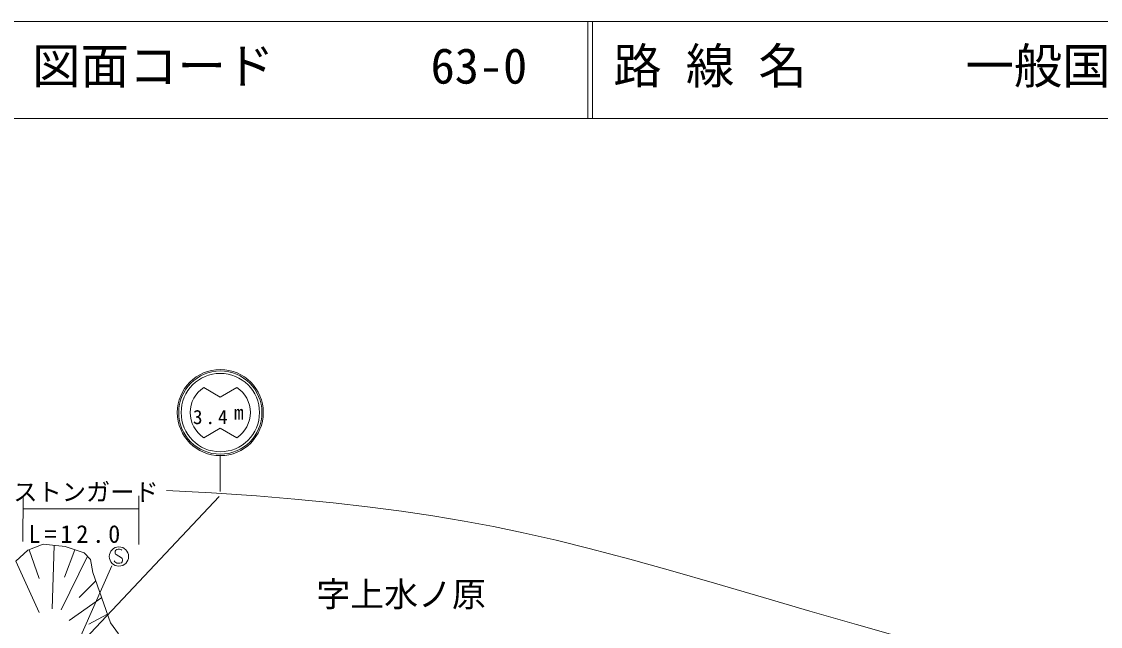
# Model space of a CAD drawing. Units: millimetres, scale not verified. Extents: x -10028 to 629972, y -208161 to 151839.
# Drawn here: x 69262 to 180650, y 89455 to 151839 of the extents above; entities that cross this region are included whole.
import ezdxf
from ezdxf.enums import TextEntityAlignment as Align

# ---------------------------------------------------------------- set-up
doc = ezdxf.new("R2010")
doc.units = ezdxf.units.MM
doc.header["$LTSCALE"] = 1000
for name, color, linetype, lineweight in [('S-BGD', 7, 'Continuous', 13), ('S-TTL', 2, 'Continuous', 13), ('S-TTL-TXT', 7, 'Continuous', 13)]:
    doc.layers.add(name, color=color, linetype=linetype, lineweight=lineweight)
doc.styles.add('ＭＳ ゴシック', font='')
doc.styles.get('ＭＳ ゴシック').set_extended_font_data('MS Gothic')

msp = doc.modelspace()

# ---------------------------------------------------------------- linework, layer by layer
at = {"layer": 'S-BGD'}
for p, q in [((89781, 113113), (88072, 114100)), ((89781, 113113), (91490, 114100)), ((88072, 108921), (89781, 109908)), ((89781, 109908), (91490, 108921)), ((89781, 103357), (89781, 107071)), ((69437, 102931), (69390, 98197)), ((72054, 84188), (89656, 102856)), ((81372, 102931), (81372, 97904)), ((84223, 103481), (88867, 103227)), ((88867, 103227), (93518, 102912)), ((93518, 102912), (97474, 102587)), ((97474, 102587), (101433, 102202)), ((81372, 101590), (69423, 101590)), ((101433, 102202), (104964, 101800)), ((104964, 101800), (108494, 101339)), ((108494, 101339), (111725, 100858)), ((111725, 100858), (114954, 100316)), ((114954, 100316), (118003, 99744)), ((118003, 99744), (121048, 99112)), ((121048, 99112), (124459, 98337)), ((124459, 98337), (127857, 97503)), ((68678, 96173), (69916, 97316)), ((69916, 97316), (71488, 97936)), ((70042, 97366), (71093, 94394)), ((71488, 97936), (73775, 97697)), ((72631, 97817), (72422, 91259)), ((74751, 97364), (73689, 94519)), ((73775, 97697), (75728, 97031)), ((75728, 97031), (76394, 96364)), ((78927, 97202), (78922, 97087)), ((78922, 97087), (78927, 97012)), ((78992, 97312), (78927, 97202)), ((78927, 97012), (78967, 96912)), ((78967, 96912), (79037, 96857)), ((79102, 97387), (78992, 97312)), ((79232, 97422), (79102, 97387)), ((79387, 97422), (79232, 97422)), ((79492, 97402), (79387, 97422)), ((79567, 97367), (79492, 97402)), ((79622, 97307), (79567, 97367)), ((127857, 97503), (132064, 96400)), ((68678, 96173), (71072, 90885)), ((76061, 96697), (73336, 91176)), ((76394, 96364), (76633, 95030)), ((78907, 96112), (78837, 96227)), ((78987, 96037), (78907, 96112)), ((79082, 95992), (78987, 96037)), ((79037, 96857), (79582, 96542)), ((79182, 95977), (79082, 95992)), ((79412, 95977), (79182, 95977)), ((79567, 96022), (79412, 95977)), ((79637, 96112), (79567, 96022)), ((79582, 96542), (79642, 96452)), ((79672, 96207), (79637, 96112)), ((79642, 96452), (79682, 96327)), ((79682, 96327), (79672, 96207)), ((132064, 96400), (136259, 95237)), ((73498, 84256), (78571, 95716)), ((76633, 95030), (78443, 89838)), ((136259, 95237), (141052, 93856)), ((76934, 94165), (75204, 92442)), ((141052, 93856), (145852, 92444)), ((77538, 92434), (74166, 90055)), ((145852, 92444), (150647, 91033)), ((78141, 90703), (76201, 89681)), ((150647, 91033), (155462, 89643)), ((78443, 89838), (79252, 88695)), ((155462, 89643), (159715, 88461))]:
    msp.add_line(p, q, dxfattribs=at)
for centre, radius in [((89781, 111511), 4440), ((89781, 111511), 4294), ((89781, 111511), 4045), ((79312, 96662), 995)]:
    msp.add_circle(centre, radius, dxfattribs=at)
for centre, start, end in [((89782, 111511), 123.43686, 236.56314), ((89781, 111511), 303.43686, 56.56314)]:
    msp.add_arc(centre, 3103, start, end, dxfattribs=at)
at = {"layer": 'S-TTL'}
for p, q in [((629972, 151839), (-10028, 151839)), ((127722, 151839), (127722, 141839)), ((128222, 151839), (128222, 141839)), ((-10028, 141839), (629972, 141839))]:
    msp.add_line(p, q, dxfattribs=at)

# ---------------------------------------------------------------- texts
at = {"layer": 'S-BGD', "style": 'ＭＳ ゴシック'}
for s, height, p in [('m', 1466, (91197, 110353)), ('ストンガード', 1833, (68407, 101860)), ('字上水ノ原', 2566, (99696, 90722))]:
    msp.add_text(s, height=height, dxfattribs=at).set_placement(p, align=Align.BOTTOM_LEFT)
at = {"layer": 'S-BGD', "attachment_point": 7, "style": 'ＭＳ ゴシック'}
for s, insert, char_height in [('\\T1.3;3.4', (86947, 110296), 1466), ('\\T1.32;L=12.0', (69976, 98041), 1833)]:
    msp.add_mtext(s, dxfattribs=dict(at, insert=insert, char_height=char_height))
at = {"layer": 'S-TTL-TXT', "style": 'ＭＳ ゴシック'}
for s, p in [('図面コード', (70351, 144339)), ('路 線 名', (130351, 144339)), ('一般国道187号', (166706, 144339)), ('63-0', (111493, 144339))]:
    msp.add_text(s, height=3666, dxfattribs=at).set_placement(p, align=Align.BOTTOM_LEFT)

doc.saveas('drawing.dxf')
